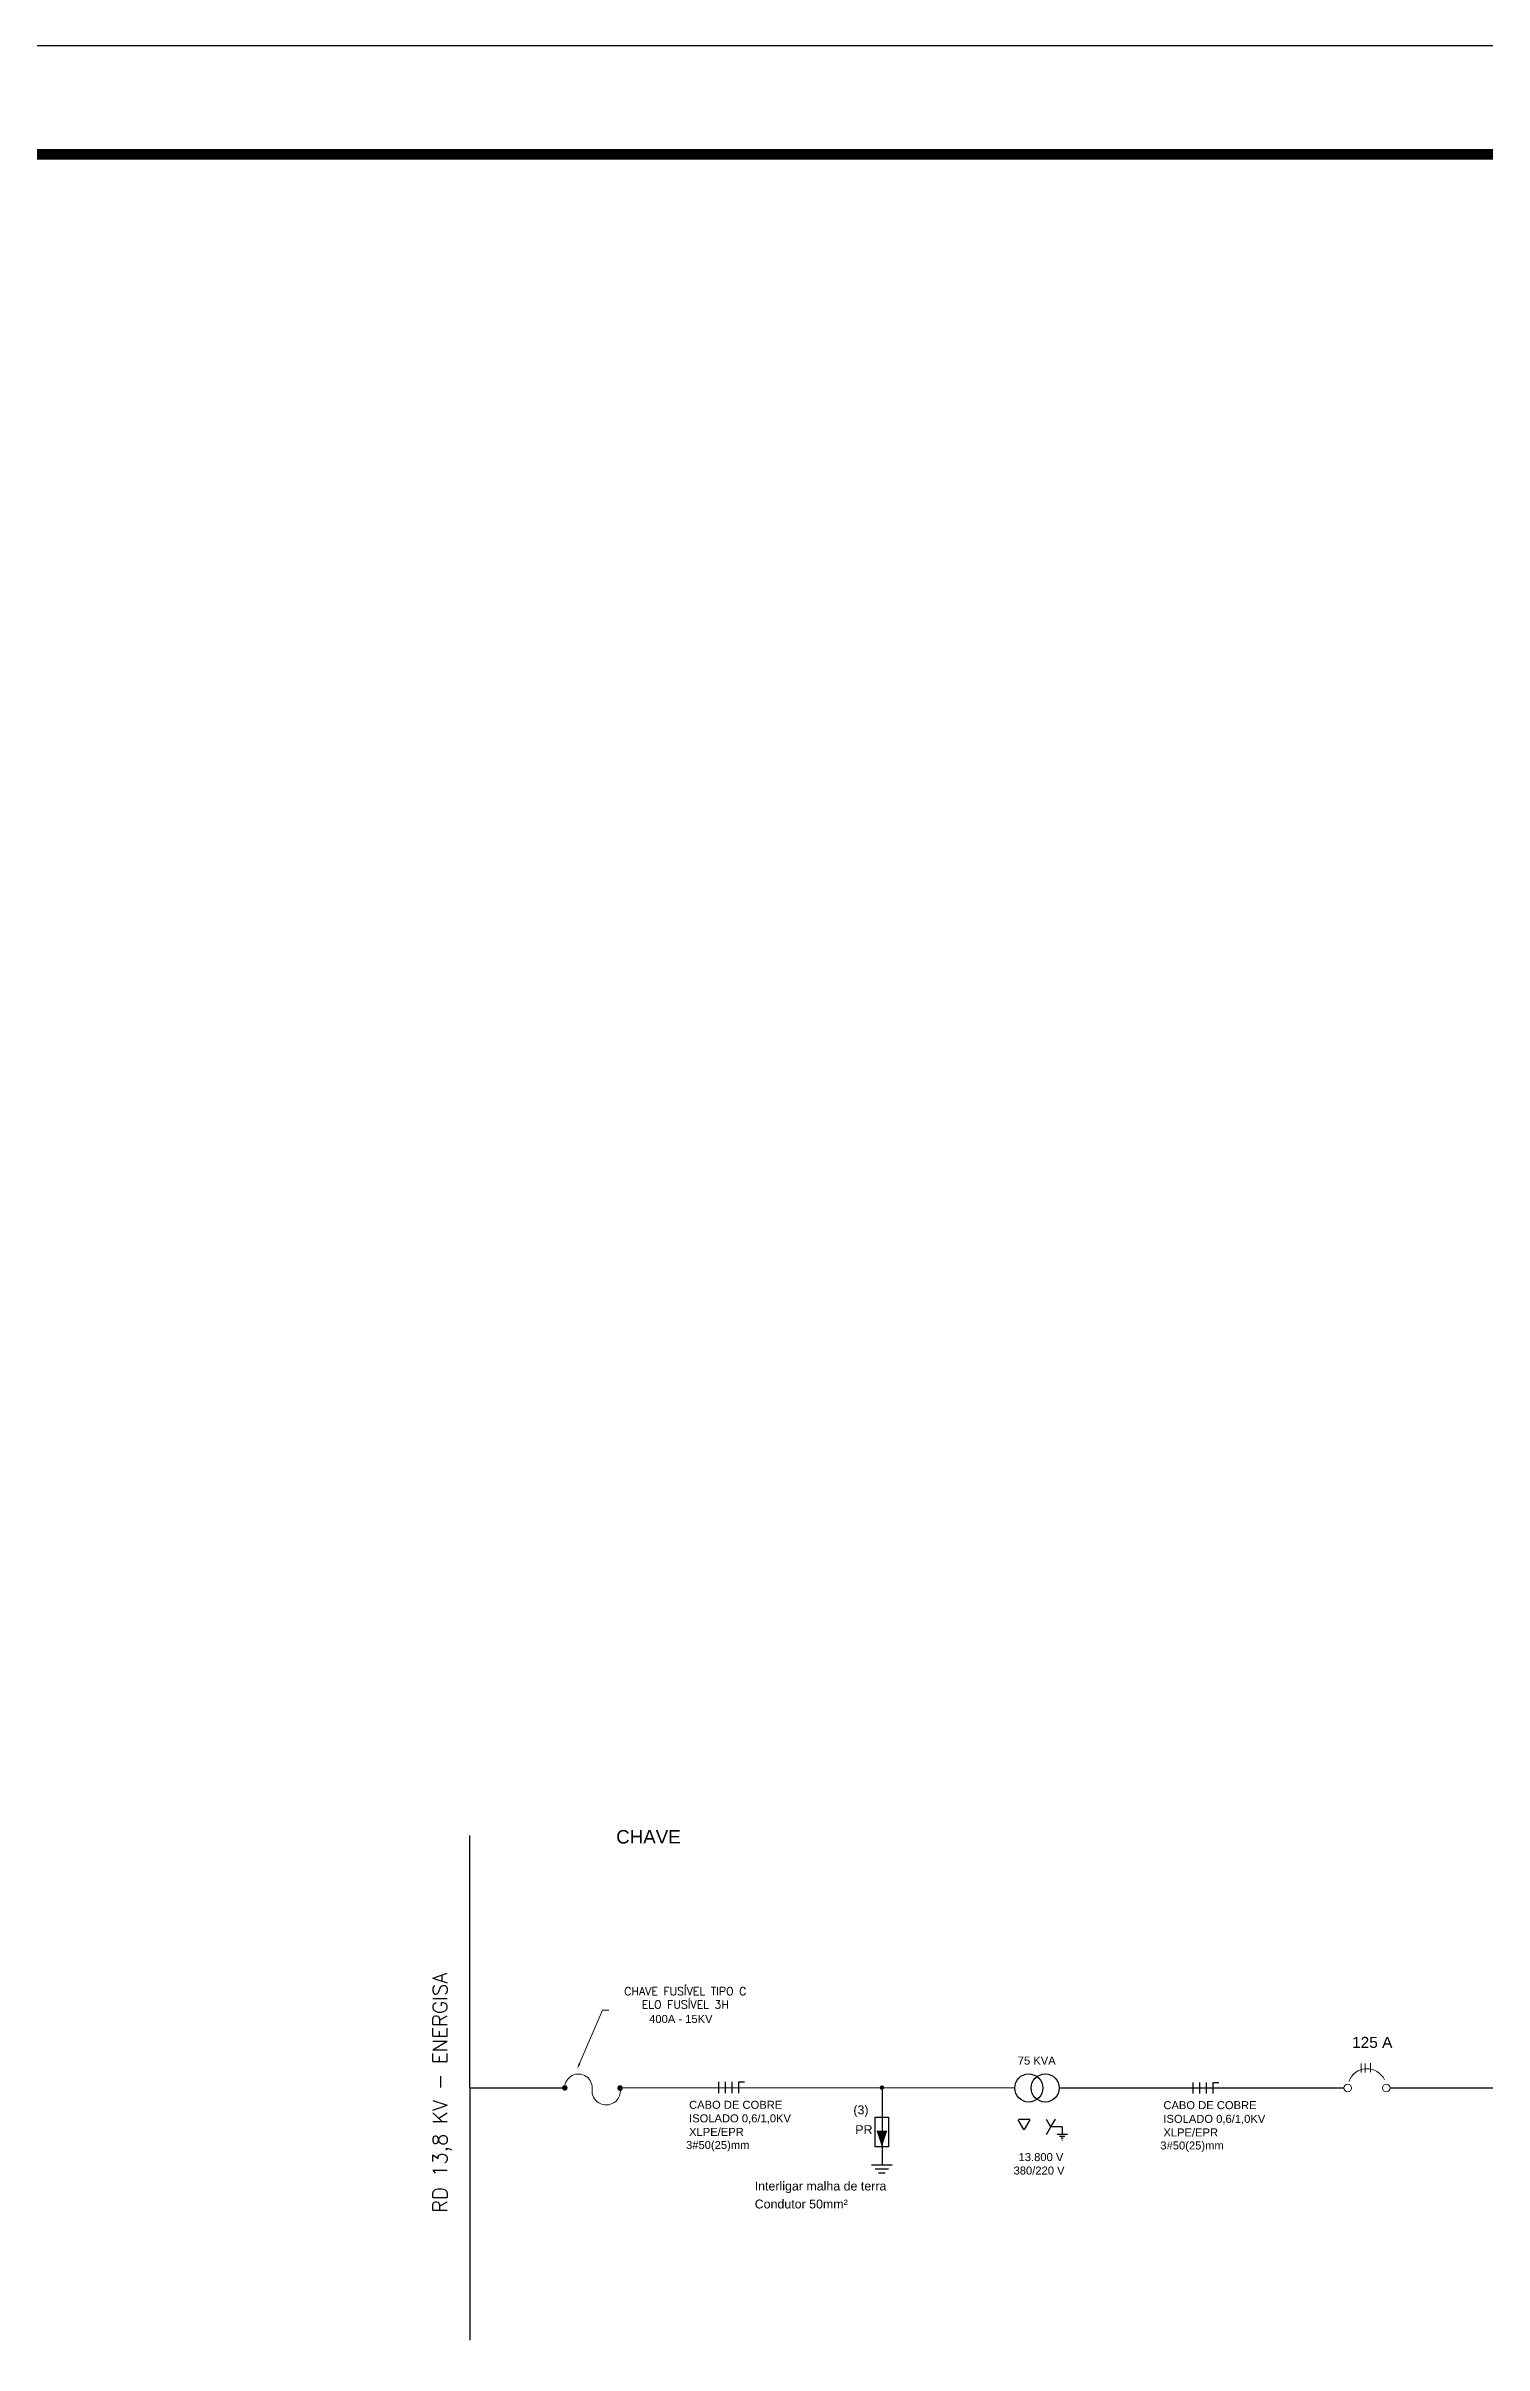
# Model space of a CAD drawing. Header units: metres. Extents: x 3162.2 to 3239.3, y 1435.1 to 1475.8.
# Drawn here: x 3196.54 to 3208.42, y 1456.76 to 1475.75 of the extents above; entities that cross this region are included whole.
import ezdxf
from ezdxf.enums import TextEntityAlignment as Align

# ---------------------------------------------------------------- set-up
doc = ezdxf.new("R2010")
doc.units = ezdxf.units.M
for name, color, linetype in [('ARQ-FOLHA', 7, 'Continuous'), ('DIAGRAMA', 7, 'Continuous'), ('PDF3_DIAGRAMA', 7, 'Continuous'), ('PDF3_Text', 7, 'Continuous'), ('PDF6_Text', 7, 'Continuous')]:
    doc.layers.add(name, color=color, linetype=linetype)
doc.layers.add('Cotas', color=1, linetype='Continuous', lineweight=5)
doc.layers.add('NEUTRO', color=5, linetype='Continuous', lineweight=30)
doc.layers.add('PDF6_Solid Fills', color=7, linetype='Continuous', true_color=0x00a5dd)
doc.styles.add('arial', font='arial.ttf')
doc.styles.add('PDF Arial', font='arial.ttf')
doc.styles.add('PDF ArialMT', font='arial.ttf')
doc.styles.add('REGUA80P', font='romans', dxfattribs={"height": 0.002})
doc.styles.add('ROMANS', font='romans.shx', dxfattribs={"height": 0.2})

# ---------------------------------------------------------------- blocks, each defined once
blk = doc.blocks.new('FOLHA A2')
at = {"layer": 'ARQ-FOLHA'}
blk.add_line((594, 0), (0, 0), dxfattribs=at)
at = {"layer": 'ARQ-FOLHA', "const_width": 1}
blk.add_lwpolyline([(25, -410), (584, -410), (584, -10), (25, -10), (25, -410)], dxfattribs=at)

msp = doc.modelspace()

# ---------------------------------------------------------------- linework, layer by layer
at = {"color": 7, "transparency": 33554559}
for points in [[(3200.806, 1458.899), (3200.803, 1458.888), (3200.826, 1458.888)], [(3200.803, 1458.888), (3200.826, 1458.888), (3200.806, 1458.877)], [(3200.826, 1458.888), (3200.815, 1458.908), (3200.806, 1458.899)], [(3200.826, 1458.888), (3200.806, 1458.877), (3200.826, 1458.887)], [(3200.806, 1458.877), (3200.826, 1458.887), (3200.815, 1458.868)], [(3200.826, 1458.911), (3200.826, 1458.888), (3200.815, 1458.908)], [(3200.826, 1458.887), (3200.815, 1458.868), (3200.826, 1458.864)], [(3200.838, 1458.908), (3200.828, 1458.888), (3200.826, 1458.911)], [(3200.828, 1458.888), (3200.826, 1458.911), (3200.826, 1458.888)], [(3200.826, 1458.864), (3200.826, 1458.887), (3200.838, 1458.868)], [(3200.826, 1458.887), (3200.838, 1458.868), (3200.828, 1458.887)], [(3200.846, 1458.899), (3200.828, 1458.888), (3200.838, 1458.908)], [(3200.851, 1458.888), (3200.846, 1458.899), (3200.828, 1458.888)], [(3200.846, 1458.877), (3200.828, 1458.887), (3200.851, 1458.888)], [(3200.828, 1458.887), (3200.851, 1458.888), (3200.828, 1458.888)], [(3200.838, 1458.868), (3200.828, 1458.887), (3200.846, 1458.877)], [(3201.263, 1458.898), (3201.26, 1458.887), (3201.283, 1458.887)], [(3201.26, 1458.887), (3201.283, 1458.887), (3201.263, 1458.874)], [(3201.283, 1458.887), (3201.271, 1458.907), (3201.263, 1458.898)], [(3201.283, 1458.887), (3201.263, 1458.874), (3201.283, 1458.885)], [(3201.263, 1458.874), (3201.283, 1458.885), (3201.271, 1458.865)], [(3201.283, 1458.91), (3201.283, 1458.887), (3201.271, 1458.907)], [(3201.283, 1458.885), (3201.271, 1458.865), (3201.283, 1458.862)], [(3201.294, 1458.907), (3201.284, 1458.887), (3201.283, 1458.91)], [(3201.284, 1458.887), (3201.283, 1458.91), (3201.283, 1458.887)], [(3201.283, 1458.862), (3201.283, 1458.885), (3201.294, 1458.865)], [(3201.283, 1458.885), (3201.294, 1458.865), (3201.284, 1458.885)], [(3201.303, 1458.898), (3201.284, 1458.887), (3201.294, 1458.907)], [(3201.307, 1458.887), (3201.303, 1458.898), (3201.284, 1458.887)], [(3201.303, 1458.874), (3201.284, 1458.885), (3201.307, 1458.887)], [(3201.284, 1458.885), (3201.307, 1458.887), (3201.284, 1458.887)], [(3201.294, 1458.865), (3201.284, 1458.885), (3201.303, 1458.874)]]:
    msp.add_solid(points, dxfattribs=at)
at = {"layer": 'DIAGRAMA', "color": 5, "linetype": 'Continuous'}
for p, q in [((3200.042, 1458.887), (3200.042, 1460.971)), ((3200.042, 1458.887), (3200.042, 1456.803)), ((3200.042, 1458.887), (3200.826, 1458.887)), ((3201.294, 1458.892), (3204.544, 1458.887))]:
    msp.add_line(p, q, dxfattribs=at)
at = {"layer": 'DIAGRAMA', "color": 1, "linetype": 'Continuous'}
for p, q in [((3202.099, 1458.845), (3202.099, 1458.937)), ((3202.154, 1458.845), (3202.154, 1458.937)), ((3202.209, 1458.845), (3202.209, 1458.937)), ((3206.017, 1458.841), (3206.017, 1458.933)), ((3206.072, 1458.841), (3206.072, 1458.933)), ((3206.127, 1458.841), (3206.127, 1458.933)), ((3204.617, 1458.544), (3204.571, 1458.624)), ((3204.574, 1458.628), (3204.666, 1458.628)), ((3204.668, 1458.624), (3204.622, 1458.544)), ((3204.802, 1458.629), (3204.838, 1458.566)), ((3204.805, 1458.502), (3204.842, 1458.566)), ((3204.935, 1458.565), (3204.84, 1458.565)), ((3204.842, 1458.566), (3204.879, 1458.629))]:
    msp.add_line(p, q, dxfattribs=at)
at = {"layer": 'DIAGRAMA', "linetype": 'Continuous'}
msp.add_line((3204.911, 1458.887), (3207.263, 1458.887), dxfattribs=at)
at = {"layer": 'DIAGRAMA'}
msp.add_line((3207.644, 1458.887), (3209.007, 1458.887), dxfattribs=at)
at = {"layer": 'DIAGRAMA', "color": 1, "linetype": 'Continuous', "ltscale": 7}
for p, q in [((3204.935, 1458.565), (3204.935, 1458.506)), ((3204.893, 1458.506), (3204.978, 1458.506)), ((3204.914, 1458.49), (3204.957, 1458.49)), ((3204.927, 1458.474), (3204.943, 1458.474)), ((3204.933, 1458.458), (3204.938, 1458.458))]:
    msp.add_line(p, q, dxfattribs=at)
at = {"layer": 'DIAGRAMA', "lineweight": 0}
msp.add_lwpolyline([(3200.949, 1459.089), (3201.138, 1459.53), (3201.19, 1459.53)], dxfattribs=at)
msp.add_lwpolyline([(3200.825, 1458.89, -1.053345), (3201.052, 1458.875, 1.122038), (3201.285, 1458.88)], format="xyb", dxfattribs=at)
at = {"layer": 'DIAGRAMA'}
for points in [[(3203.447, 1458.891), (3203.447, 1458.384), (3203.447, 1458.253)], [(3203.361, 1458.252), (3203.53, 1458.252)], [(3203.389, 1458.22), (3203.501, 1458.22)], [(3203.417, 1458.187), (3203.473, 1458.187)]]:
    msp.add_lwpolyline(points, dxfattribs=at)
msp.add_lwpolyline([(3203.389, 1458.647), (3203.501, 1458.647), (3203.501, 1458.401), (3203.389, 1458.401)], close=True, dxfattribs=at)
at = {"layer": 'DIAGRAMA', "linetype": 'Continuous'}
for centre in [(3204.659, 1458.887), (3204.795, 1458.887)]:
    msp.add_circle(centre, 0.116, dxfattribs=at)
at = {"layer": 'DIAGRAMA', "color": 1, "linetype": 'Continuous'}
for centre, radius, start, end in [((3204.666, 1458.625), 0.00257, 330, 90), ((3204.84, 1458.567), 0.00206, 210, 330), ((3204.62, 1458.545), 0.00257, 210, 330)]:
    msp.add_arc(centre, radius, start, end, dxfattribs=at)
at = {"layer": 'DIAGRAMA', "transparency": 33554559}
for points in [[(3200.956, 1459.086), (3200.928, 1459.042), (3200.941, 1459.092)], [(3203.401, 1458.534), (3203.49, 1458.534), (3203.446, 1458.401)]]:
    msp.add_solid(points, dxfattribs=at)
at = {"layer": 'NEUTRO', "linetype": 'Continuous'}
for p, q in [((3202.264, 1458.937), (3202.31, 1458.937)), ((3202.264, 1458.845), (3202.264, 1458.937)), ((3206.182, 1458.933), (3206.228, 1458.933)), ((3206.182, 1458.841), (3206.182, 1458.933))]:
    msp.add_line(p, q, dxfattribs=at)
at = {"layer": 'PDF3_DIAGRAMA', "color": 1, "lineweight": 5}
for p, q in [((3207.406, 1459.014), (3207.406, 1459.088)), ((3207.439, 1459.014), (3207.439, 1459.088)), ((3207.482, 1459.017), (3207.482, 1459.091))]:
    msp.add_line(p, q, dxfattribs=at)
for centre in [(3207.294, 1458.887), (3207.612, 1458.887)]:
    msp.add_circle(centre, 0.0318, dxfattribs=at)
msp.add_arc((3207.453, 1458.887), 0.159, 25, 160, dxfattribs=at)
at = {"layer": 'PDF6_Solid Fills', "color": 7, "transparency": 33554559}
for points in [[(3203.445, 1458.89), (3203.43, 1458.899), (3203.426, 1458.89)], [(3203.426, 1458.89), (3203.445, 1458.89), (3203.43, 1458.881)], [(3203.437, 1458.906), (3203.445, 1458.89), (3203.43, 1458.899)], [(3203.445, 1458.89), (3203.43, 1458.881), (3203.445, 1458.889)], [(3203.43, 1458.881), (3203.445, 1458.889), (3203.437, 1458.874)], [(3203.446, 1458.908), (3203.446, 1458.89), (3203.437, 1458.906)], [(3203.446, 1458.89), (3203.437, 1458.906), (3203.445, 1458.89)], [(3203.437, 1458.874), (3203.445, 1458.889), (3203.446, 1458.871)], [(3203.445, 1458.889), (3203.446, 1458.871), (3203.446, 1458.889)], [(3203.446, 1458.89), (3203.455, 1458.906), (3203.446, 1458.908)], [(3203.462, 1458.899), (3203.446, 1458.89), (3203.455, 1458.906)], [(3203.464, 1458.89), (3203.462, 1458.899), (3203.446, 1458.89)], [(3203.462, 1458.881), (3203.446, 1458.889), (3203.464, 1458.89)], [(3203.446, 1458.889), (3203.464, 1458.89), (3203.446, 1458.89)], [(3203.446, 1458.871), (3203.446, 1458.889), (3203.455, 1458.874)], [(3203.446, 1458.889), (3203.455, 1458.874), (3203.462, 1458.881)]]:
    msp.add_solid(points, dxfattribs=at)

# ---------------------------------------------------------------- block references
at = {"layer": 'ARQ-FOLHA', "xscale": 0.08944633452801547, "yscale": 0.08944633452801547, "zscale": 0.08944633452801547}
msp.add_blockref('FOLHA A2', (3172.762, 1475.753), dxfattribs=at)

# ---------------------------------------------------------------- texts
at = {"layer": 'Cotas', "insert": (3204.568, 1459.146), "char_height": 0.09716, "width": 1.15048, "attachment_point": 1, "style": 'arial'}
msp.add_mtext('{\\H0.68032x;\\C1;75 KVA }', dxfattribs=at)
at = {"layer": 'DIAGRAMA', "color": 1, "linetype": 'Continuous', "style": 'REGUA80P'}
msp.add_text('RD 13,8 KV - ENERGISA', height=0.11907, rotation=90, dxfattribs=at).set_placement((3199.854, 1457.856))
at = {"layer": 'DIAGRAMA', "color": 1, "linetype": 'Continuous', "style": 'arial'}
for s, p in [('400A - 15KV', (3201.785, 1459.424)), ('380/220 V', (3204.744, 1458.172)), ('13.800 V', (3204.76, 1458.283))]:
    msp.add_text(s, height=0.0661, dxfattribs=at).set_placement(p, align=Align.CENTER)
for s, p in [('CABO DE COBRE', (3201.853, 1458.715)), ('CABO DE COBRE', (3205.771, 1458.712)), ('XLPE/EPR', (3201.853, 1458.491)), ('ISOLADO 0,6/1,0KV', (3201.853, 1458.603)), ('ISOLADO 0,6/1,0KV', (3205.771, 1458.599)), ('3#50(25)mm', (3201.828, 1458.383)), ('3#50(25)mm', (3205.746, 1458.379)), ('XLPE/EPR', (3205.771, 1458.487))]:
    msp.add_text(s, height=0.0661, dxfattribs=at).set_placement(p)
at = {"layer": 'DIAGRAMA', "insert": (3201.822, 1459.631), "char_height": 0.0661, "attachment_point": 5, "style": 'ROMANS'}
msp.add_mtext_dynamic_manual_height_columns('{\\C242;\\c2564301;CHAVE FUSÍVEL TIPO C\\PELO FUSÍVEL 3H} ', width=1.265, gutter_width=1, heights=[0], dxfattribs=at)
at = {"layer": 'DIAGRAMA', "color": 1, "attachment_point": 4, "style": 'PDF ArialMT'}
for s, insert, char_height in [('(3)', (3203.21, 1458.695), 0.0734), ('PR', (3203.226, 1458.543), 0.0734), ('Interligar malha de terra', (3202.395, 1458.066), 0.07335), ('Condutor 50mm²', (3202.395, 1457.928), 0.07335)]:
    msp.add_mtext(s, dxfattribs=dict(at, insert=insert, char_height=char_height))
at = {"layer": 'PDF3_Text', "insert": (3207.496, 1459.263), "char_height": 0.0913, "width": 0.377, "attachment_point": 5, "style": 'PDF Arial'}
msp.add_mtext('125 A', dxfattribs=at)
at = {"layer": 'PDF6_Text', "color": 30, "true_color": 0xff7f00, "insert": (3201.251, 1460.961), "char_height": 0.1107, "attachment_point": 4, "style": 'PDF ArialMT'}
msp.add_mtext('CHAVE', dxfattribs=at)

doc.saveas('drawing.dxf')
